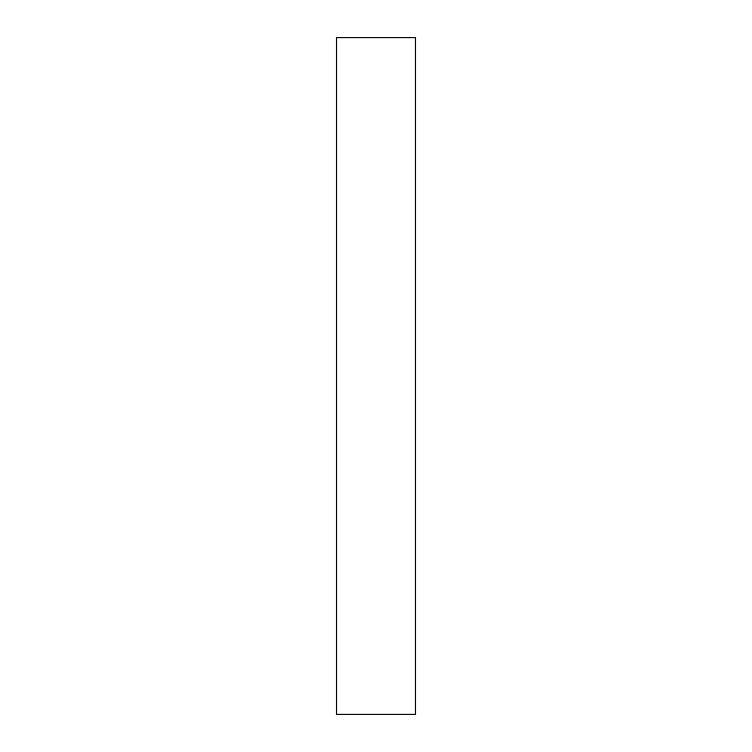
<?xml version="1.0" encoding="UTF-8"?>
<svg xmlns="http://www.w3.org/2000/svg" width="752" height="752" viewBox="0 0 752 752"><rect width="100%" height="100%" fill="white"/><g stroke="black" fill="none" stroke-linecap="round" stroke-linejoin="round"><path stroke-width="1.13" d="M415.48 37.6L336.52 37.6L336.52 714.4L415.48 714.4L415.48 37.6"/></g></svg>
